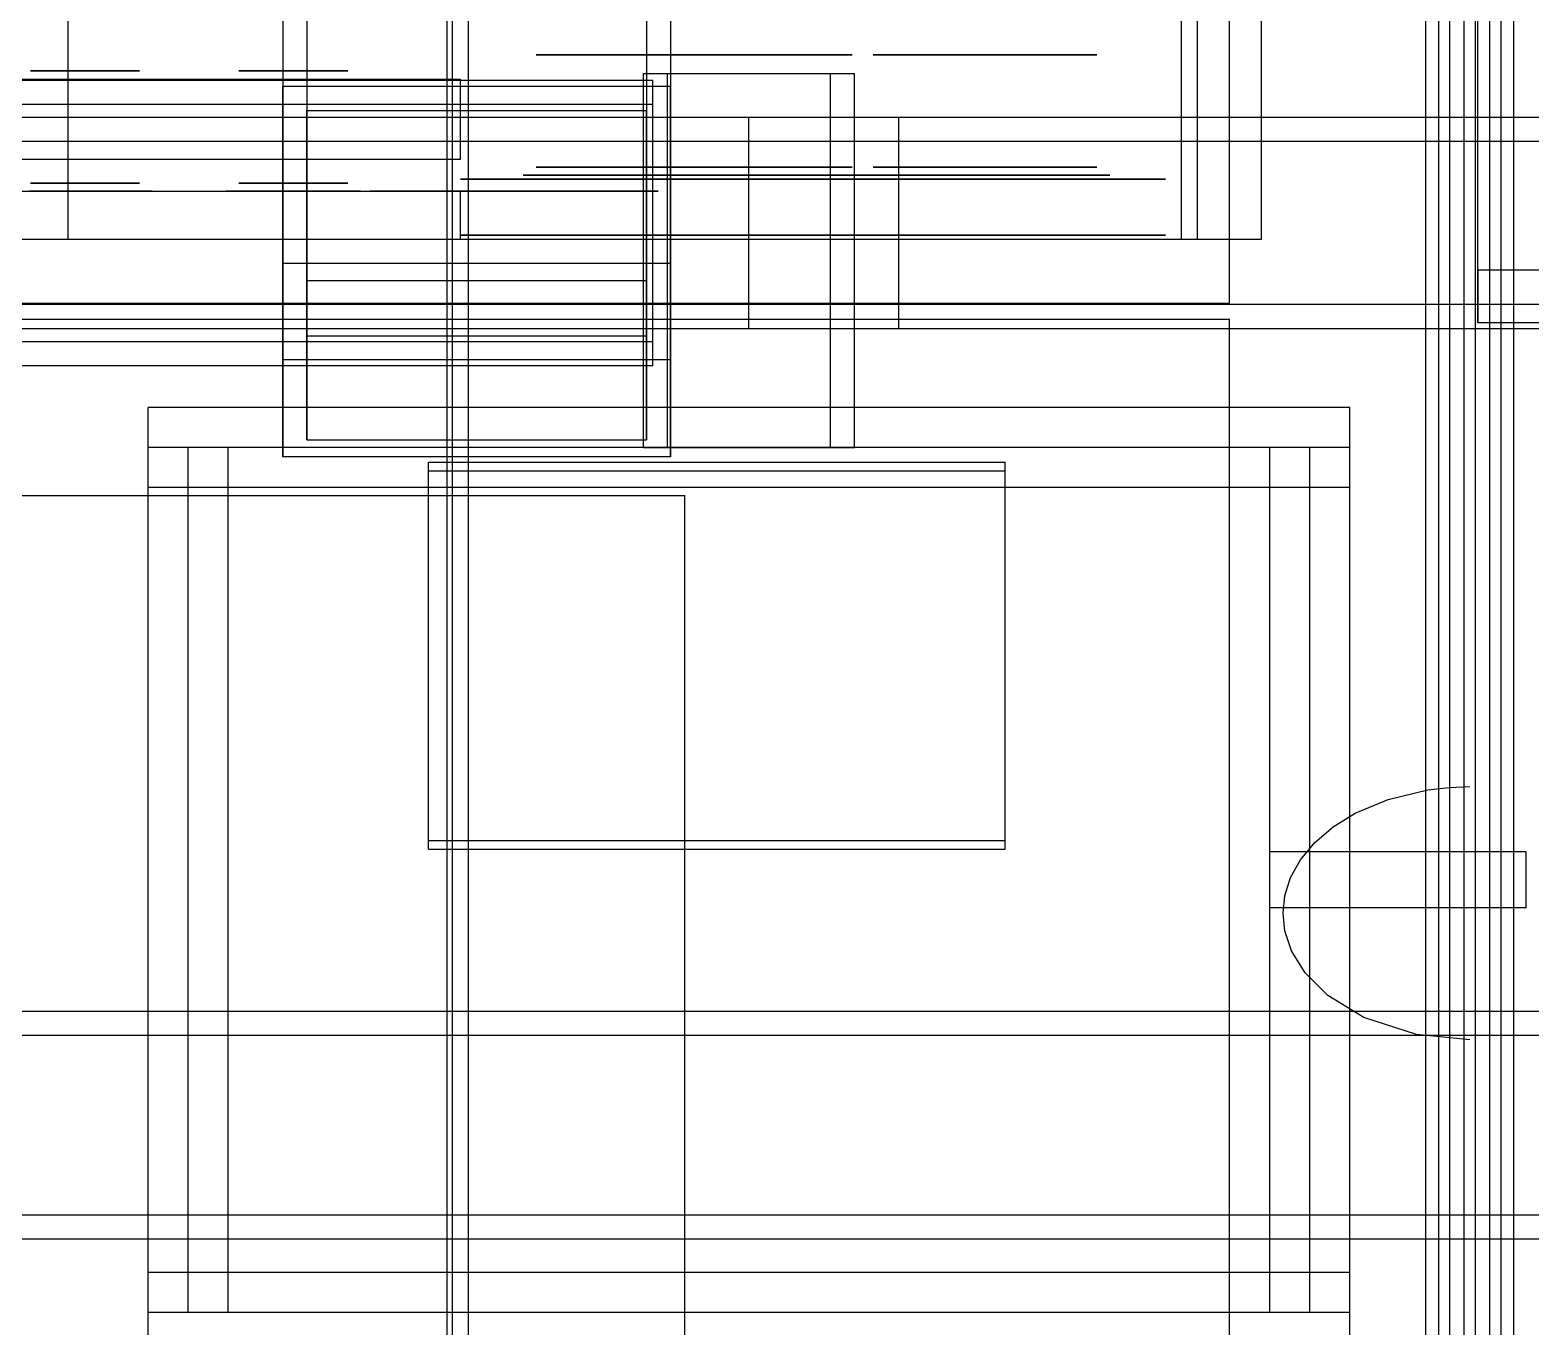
# Model space of a CAD drawing. Header units: millimetres. Extents: x -1355 to 669, y -1138 to 733.
# Drawn here: x -842.1 to -748.4, y 41.1 to 122.1 of the extents above; entities that cross this region are included whole.
import ezdxf

# ---------------------------------------------------------------- set-up
doc = ezdxf.new("R2010")
doc.units = ezdxf.units.MM
doc.layers.add('HIDDEN', color=8, linetype='Continuous')
doc.layers.add('VISIBLE', color=7, linetype='Continuous')

msp = doc.modelspace()

# ---------------------------------------------------------------- linework, layer by layer
at = {"layer": 'HIDDEN'}
for points in [[(-754.948, 7.57), (-754.948, 287.75)], [(-754.948, 7.57), (-754.948, 287.75)], [(-749.448, 7.57), (-749.448, 287.75)], [(-749.448, 7.57), (-749.448, 287.75)], [(-754.148, 8.07), (-754.148, 287.25)], [(-754.148, 8.07), (-754.148, 287.25)], [(-753.448, 8.07), (-753.448, 287.25)], [(-753.448, 8.07), (-753.448, 287.25)], [(-752.548, 8.07), (-752.548, 287.25)], [(-752.548, 8.07), (-752.548, 287.25)], [(-751.848, 8.07), (-751.848, 287.25)], [(-751.848, 8.07), (-751.848, 287.25)], [(-750.948, 8.07), (-750.948, 287.25)], [(-750.948, 8.07), (-750.948, 287.25)], [(-750.248, 8.07), (-750.248, 287.25)], [(-750.248, 8.07), (-750.248, 287.25)], [(-816.048, 3.89), (-816.048, 222.25)], [(-816.048, 3.89), (-816.048, 222.25)], [(-816.048, 3.89), (-816.048, 222.25)], [(-816.048, 3.89), (-816.048, 222.25)], [(-816.048, 3.89), (-816.048, 222.25)], [(-816.048, 3.89), (-816.048, 222.25)], [(-815.698, 3.39), (-815.698, 222.75)], [(-815.698, 3.39), (-815.698, 222.75)], [(-815.698, 3.89), (-815.698, 222.25)], [(-815.698, 3.89), (-815.698, 222.25)], [(-815.698, 3.89), (-815.698, 222.25)], [(-815.698, 3.89), (-815.698, 222.25)], [(-815.698, 3.89), (-815.698, 222.25)], [(-815.698, 3.89), (-815.698, 222.25)], [(-814.698, 3.39), (-814.698, 222.75)], [(-814.698, 3.39), (-814.698, 222.75)], [(-770.198, 109), (-770.198, 191)], [(-770.198, 109), (-770.198, 191)], [(-769.198, 109), (-769.198, 191)], [(-769.198, 109), (-769.198, 191)], [(-769.198, 109), (-769.198, 191)], [(-769.198, 109), (-769.198, 191)], [(-767.198, 109), (-767.198, 191)], [(-767.198, 109), (-767.198, 191)], [(-767.198, 109), (-767.198, 191)], [(-767.198, 109), (-767.198, 191)], [(-767.198, 109), (-767.198, 191)], [(-767.198, 109), (-767.198, 191)], [(-765.198, 109), (-765.198, 191)], [(-765.198, 109), (-765.198, 191)], [(-765.198, 109), (-765.198, 191)], [(-765.198, 109), (-765.198, 191)], [(-751.698, 107.065), (-751.698, 176.232)], [(-751.698, 103.768), (-751.698, 172.935)], [(-839.698, 109), (-839.698, 161)], [(-839.698, 109), (-839.698, 161)], [(-839.698, 109), (-839.698, 161)], [(-839.698, 109), (-839.698, 161)], [(-826.298, 150.584), (-826.298, 107.472)], [(-802.098, 150.584), (-802.098, 107.472)], [(-824.798, 149.523), (-824.798, 106.411)], [(-803.598, 149.523), (-803.598, 106.411)], [(-824.798, 139.589), (-824.798, 96.477)], [(-803.598, 139.589), (-803.598, 96.477)], [(-826.298, 138.528), (-826.298, 95.416)], [(-802.098, 138.528), (-802.098, 95.416)], [(-810.488, 120.5), (-810.416, 120.5)], [(-810.485, 120.5), (-810.488, 120.5)], [(-810.357, 120.5), (-810.485, 120.5)], [(-810.416, 120.5), (-810.154, 120.5)], [(-810.038, 120.5), (-810.357, 120.5)], [(-810.154, 120.5), (-809.713, 120.5)], [(-809.548, 120.5), (-810.038, 120.5)], [(-809.713, 120.5), (-809.12, 120.5)], [(-808.915, 120.5), (-809.548, 120.5)], [(-809.12, 120.5), (-808.409, 120.5)], [(-808.176, 120.5), (-808.915, 120.5)], [(-808.514, 120.5), (-808.443, 120.5)], [(-808.512, 120.5), (-808.514, 120.5)], [(-808.383, 120.5), (-808.512, 120.5)], [(-808.443, 120.5), (-808.18, 120.5)], [(-808.409, 120.5), (-807.621, 120.5)], [(-808.065, 120.5), (-808.383, 120.5)], [(-808.18, 120.5), (-807.74, 120.5)], [(-807.373, 120.5), (-808.176, 120.5)], [(-807.575, 120.5), (-808.065, 120.5)], [(-807.74, 120.5), (-807.147, 120.5)], [(-807.621, 120.5), (-806.802, 120.5)], [(-806.941, 120.5), (-807.575, 120.5)], [(-806.554, 120.5), (-807.373, 120.5)], [(-807.147, 120.5), (-806.435, 120.5)], [(-806.202, 120.5), (-806.941, 120.5)], [(-806.802, 120.5), (-805.999, 120.5)], [(-805.766, 120.5), (-806.554, 120.5)], [(-806.435, 120.5), (-805.647, 120.5)], [(-805.4, 120.5), (-806.202, 120.5)], [(-805.999, 120.5), (-805.26, 120.5)], [(-805.055, 120.5), (-805.766, 120.5)], [(-805.647, 120.5), (-804.828, 120.5)], [(-804.581, 120.5), (-805.4, 120.5)], [(-805.26, 120.5), (-804.627, 120.5)], [(-804.462, 120.5), (-805.055, 120.5)], [(-804.828, 120.5), (-804.026, 120.5)], [(-804.627, 120.5), (-804.137, 120.5)], [(-803.793, 120.5), (-804.581, 120.5)], [(-804.021, 120.5), (-804.462, 120.5)], [(-804.137, 120.5), (-803.818, 120.5)], [(-804.026, 120.5), (-803.286, 120.5)], [(-803.759, 120.5), (-804.021, 120.5)], [(-803.818, 120.5), (-803.69, 120.5)], [(-803.081, 120.5), (-803.793, 120.5)], [(-803.688, 120.5), (-803.759, 120.5)], [(-803.69, 120.5), (-803.688, 120.5)], [(-803.286, 120.5), (-802.653, 120.5)], [(-802.488, 120.5), (-803.081, 120.5)], [(-802.653, 120.5), (-802.163, 120.5)], [(-802.048, 120.5), (-802.488, 120.5)], [(-802.163, 120.5), (-801.845, 120.5)], [(-801.785, 120.5), (-802.048, 120.5)], [(-802.002, 120.5), (-801.931, 120.5)], [(-802, 120.5), (-802.002, 120.5)], [(-801.871, 120.5), (-802, 120.5)], [(-801.931, 120.5), (-801.669, 120.5)], [(-801.553, 120.5), (-801.871, 120.5)], [(-801.845, 120.5), (-801.716, 120.5)], [(-801.714, 120.5), (-801.785, 120.5)], [(-801.716, 120.5), (-801.714, 120.5)], [(-801.669, 120.5), (-801.228, 120.5)], [(-801.063, 120.5), (-801.553, 120.5)], [(-801.228, 120.5), (-800.635, 120.5)], [(-800.43, 120.5), (-801.063, 120.5)], [(-800.635, 120.5), (-799.924, 120.5)], [(-799.691, 120.5), (-800.43, 120.5)], [(-799.924, 120.5), (-799.136, 120.5)], [(-798.888, 120.5), (-799.691, 120.5)], [(-799.136, 120.5), (-798.317, 120.5)], [(-798.069, 120.5), (-798.888, 120.5)], [(-798.317, 120.5), (-797.514, 120.5)], [(-797.281, 120.5), (-798.069, 120.5)], [(-797.568, 120.5), (-797.497, 120.5)], [(-797.565, 120.5), (-797.568, 120.5)], [(-797.437, 120.5), (-797.565, 120.5)], [(-797.514, 120.5), (-796.775, 120.5)], [(-797.497, 120.5), (-797.234, 120.5)], [(-797.118, 120.5), (-797.437, 120.5)], [(-796.57, 120.5), (-797.281, 120.5)], [(-797.234, 120.5), (-796.794, 120.5)], [(-796.628, 120.5), (-797.118, 120.5)], [(-796.794, 120.5), (-796.2, 120.5)], [(-796.775, 120.5), (-796.142, 120.5)], [(-795.995, 120.5), (-796.628, 120.5)], [(-795.976, 120.5), (-796.57, 120.5)], [(-796.2, 120.5), (-795.489, 120.5)], [(-796.142, 120.5), (-795.652, 120.5)], [(-795.256, 120.5), (-795.995, 120.5)], [(-795.536, 120.5), (-795.976, 120.5)], [(-795.652, 120.5), (-795.333, 120.5)], [(-795.274, 120.5), (-795.536, 120.5)], [(-795.489, 120.5), (-794.701, 120.5)], [(-795.333, 120.5), (-795.205, 120.5)], [(-795.202, 120.5), (-795.274, 120.5)], [(-794.454, 120.5), (-795.256, 120.5)], [(-795.205, 120.5), (-795.202, 120.5)], [(-794.701, 120.5), (-793.882, 120.5)], [(-793.634, 120.5), (-794.454, 120.5)], [(-793.882, 120.5), (-793.079, 120.5)], [(-792.846, 120.5), (-793.634, 120.5)], [(-793.079, 120.5), (-792.34, 120.5)], [(-792.135, 120.5), (-792.846, 120.5)], [(-792.34, 120.5), (-791.707, 120.5)], [(-791.542, 120.5), (-792.135, 120.5)], [(-791.707, 120.5), (-791.217, 120.5)], [(-791.101, 120.5), (-791.542, 120.5)], [(-791.217, 120.5), (-790.899, 120.5)], [(-790.839, 120.5), (-791.101, 120.5)], [(-790.899, 120.5), (-790.77, 120.5)], [(-790.768, 120.5), (-790.839, 120.5)], [(-790.77, 120.5), (-790.768, 120.5)], [(-789.448, 120.5), (-789.377, 120.5)], [(-789.446, 120.5), (-789.448, 120.5)], [(-789.317, 120.5), (-789.446, 120.5)], [(-789.377, 120.5), (-789.114, 120.5)], [(-788.998, 120.5), (-789.317, 120.5)], [(-789.114, 120.5), (-788.674, 120.5)], [(-788.508, 120.5), (-788.998, 120.5)], [(-788.674, 120.5), (-788.081, 120.5)], [(-787.875, 120.5), (-788.508, 120.5)], [(-788.081, 120.5), (-787.369, 120.5)], [(-787.136, 120.5), (-787.875, 120.5)], [(-787.369, 120.5), (-786.581, 120.5)], [(-786.334, 120.5), (-787.136, 120.5)], [(-786.581, 120.5), (-785.762, 120.5)], [(-785.515, 120.5), (-786.334, 120.5)], [(-785.892, 120.5), (-785.82, 120.5)], [(-785.889, 120.5), (-785.892, 120.5)], [(-785.761, 120.5), (-785.889, 120.5)], [(-785.82, 120.5), (-785.558, 120.5)], [(-785.762, 120.5), (-784.96, 120.5)], [(-785.442, 120.5), (-785.761, 120.5)], [(-785.558, 120.5), (-785.117, 120.5)], [(-784.726, 120.5), (-785.515, 120.5)], [(-784.952, 120.5), (-785.442, 120.5)], [(-785.117, 120.5), (-784.524, 120.5)], [(-784.96, 120.5), (-784.22, 120.5)], [(-784.319, 120.5), (-784.952, 120.5)], [(-784.015, 120.5), (-784.726, 120.5)], [(-784.524, 120.5), (-783.813, 120.5)], [(-783.58, 120.5), (-784.319, 120.5)], [(-784.22, 120.5), (-783.587, 120.5)], [(-783.422, 120.5), (-784.015, 120.5)], [(-783.813, 120.5), (-783.025, 120.5)], [(-783.587, 120.5), (-783.097, 120.5)], [(-782.777, 120.5), (-783.58, 120.5)], [(-782.981, 120.5), (-783.422, 120.5)], [(-783.097, 120.5), (-782.779, 120.5)], [(-783.025, 120.5), (-782.206, 120.5)], [(-782.719, 120.5), (-782.981, 120.5)], [(-782.779, 120.5), (-782.65, 120.5)], [(-781.958, 120.5), (-782.777, 120.5)], [(-782.648, 120.5), (-782.719, 120.5)], [(-782.65, 120.5), (-782.648, 120.5)], [(-782.278, 120.5), (-782.207, 120.5)], [(-782.276, 120.5), (-782.278, 120.5)], [(-782.147, 120.5), (-782.276, 120.5)], [(-782.207, 120.5), (-781.944, 120.5)], [(-782.206, 120.5), (-781.403, 120.5)], [(-781.828, 120.5), (-782.147, 120.5)], [(-781.17, 120.5), (-781.958, 120.5)], [(-781.944, 120.5), (-781.504, 120.5)], [(-781.338, 120.5), (-781.828, 120.5)], [(-781.504, 120.5), (-780.911, 120.5)], [(-781.403, 120.5), (-780.664, 120.5)], [(-780.705, 120.5), (-781.338, 120.5)], [(-780.459, 120.5), (-781.17, 120.5)], [(-780.911, 120.5), (-780.199, 120.5)], [(-779.966, 120.5), (-780.705, 120.5)], [(-780.664, 120.5), (-780.031, 120.5)], [(-779.866, 120.5), (-780.459, 120.5)], [(-780.199, 120.5), (-779.411, 120.5)], [(-780.031, 120.5), (-779.541, 120.5)], [(-779.164, 120.5), (-779.966, 120.5)], [(-779.425, 120.5), (-779.866, 120.5)], [(-779.541, 120.5), (-779.222, 120.5)], [(-779.163, 120.5), (-779.425, 120.5)], [(-779.411, 120.5), (-778.592, 120.5)], [(-779.222, 120.5), (-779.094, 120.5)], [(-778.345, 120.5), (-779.164, 120.5)], [(-779.092, 120.5), (-779.163, 120.5)], [(-779.094, 120.5), (-779.092, 120.5)], [(-778.592, 120.5), (-777.79, 120.5)], [(-777.556, 120.5), (-778.345, 120.5)], [(-777.79, 120.5), (-777.05, 120.5)], [(-776.845, 120.5), (-777.556, 120.5)], [(-777.05, 120.5), (-776.417, 120.5)], [(-776.252, 120.5), (-776.845, 120.5)], [(-776.417, 120.5), (-775.927, 120.5)], [(-775.811, 120.5), (-776.252, 120.5)], [(-775.927, 120.5), (-775.609, 120.5)], [(-775.549, 120.5), (-775.811, 120.5)], [(-775.609, 120.5), (-775.48, 120.5)], [(-775.478, 120.5), (-775.549, 120.5)], [(-775.48, 120.5), (-775.478, 120.5)], [(-803.198, 118.912), (-961.198, 118.912)], [(-803.198, 118.912), (-961.198, 118.912)], [(-947.198, 119), (-815.198, 119)], [(-947.198, 119), (-815.198, 119)], [(-947.198, 119), (-815.198, 119)], [(-947.198, 119), (-815.198, 119)], [(-842.048, 119.5), (-842.024, 119.5)], [(-842.024, 119.5), (-842.048, 119.5)], [(-842.024, 119.5), (-841.827, 119.5)], [(-841.827, 119.5), (-842.024, 119.5)], [(-841.827, 119.5), (-841.447, 119.5)], [(-841.447, 119.5), (-841.827, 119.5)], [(-841.447, 119.5), (-840.903, 119.5)], [(-840.903, 119.5), (-841.447, 119.5)], [(-840.903, 119.5), (-840.228, 119.5)], [(-840.228, 119.5), (-840.903, 119.5)], [(-840.228, 119.5), (-839.462, 119.5)], [(-839.462, 119.5), (-840.228, 119.5)], [(-839.462, 119.5), (-838.648, 119.5)], [(-838.648, 119.5), (-839.462, 119.5)], [(-837.835, 119.5), (-838.648, 119.5)], [(-838.648, 119.5), (-837.835, 119.5)], [(-837.068, 119.5), (-837.835, 119.5)], [(-837.835, 119.5), (-837.068, 119.5)], [(-836.394, 119.5), (-837.068, 119.5)], [(-837.068, 119.5), (-836.394, 119.5)], [(-835.85, 119.5), (-836.394, 119.5)], [(-836.394, 119.5), (-835.85, 119.5)], [(-835.469, 119.5), (-835.85, 119.5)], [(-835.85, 119.5), (-835.469, 119.5)], [(-835.273, 119.5), (-835.469, 119.5)], [(-835.469, 119.5), (-835.273, 119.5)], [(-835.248, 119.5), (-835.273, 119.5)], [(-835.273, 119.5), (-835.248, 119.5)], [(-829.048, 119.5), (-829.024, 119.5)], [(-829.024, 119.5), (-829.048, 119.5)], [(-829.024, 119.5), (-828.827, 119.5)], [(-828.827, 119.5), (-829.024, 119.5)], [(-828.827, 119.5), (-828.447, 119.5)], [(-828.447, 119.5), (-828.827, 119.5)], [(-828.447, 119.5), (-827.903, 119.5)], [(-827.903, 119.5), (-828.447, 119.5)], [(-827.903, 119.5), (-827.228, 119.5)], [(-827.228, 119.5), (-827.903, 119.5)], [(-827.228, 119.5), (-826.462, 119.5)], [(-826.462, 119.5), (-827.228, 119.5)], [(-826.462, 119.5), (-825.648, 119.5)], [(-825.648, 119.5), (-826.462, 119.5)], [(-824.835, 119.5), (-825.648, 119.5)], [(-825.648, 119.5), (-824.835, 119.5)], [(-824.068, 119.5), (-824.835, 119.5)], [(-824.835, 119.5), (-824.068, 119.5)], [(-823.394, 119.5), (-824.068, 119.5)], [(-824.068, 119.5), (-823.394, 119.5)], [(-822.85, 119.5), (-823.394, 119.5)], [(-823.394, 119.5), (-822.85, 119.5)], [(-822.469, 119.5), (-822.85, 119.5)], [(-822.85, 119.5), (-822.469, 119.5)], [(-822.273, 119.5), (-822.469, 119.5)], [(-822.469, 119.5), (-822.273, 119.5)], [(-822.248, 119.5), (-822.273, 119.5)], [(-822.273, 119.5), (-822.248, 119.5)], [(-815.198, 114), (-815.198, 119)], [(-815.198, 114), (-815.198, 119)], [(-815.198, 114), (-815.198, 119)], [(-815.198, 114), (-815.198, 119)], [(-803.786, 119.35), (-790.611, 119.35)], [(-803.786, 96), (-803.786, 119.35)], [(-803.786, 119.35), (-790.611, 119.35)], [(-803.786, 96), (-803.786, 119.35)], [(-803.198, 101.088), (-803.198, 118.912)], [(-803.198, 101.088), (-803.198, 118.912)], [(-802.286, 96), (-802.286, 119.35)], [(-802.286, 96), (-802.286, 119.35)], [(-802.286, 119.35), (-792.111, 119.35)], [(-802.286, 119.35), (-792.111, 119.35)], [(-792.111, 96), (-792.111, 119.35)], [(-792.111, 96), (-792.111, 119.35)], [(-790.611, 96), (-790.611, 119.35)], [(-790.611, 96), (-790.611, 119.35)], [(-826.298, 101.475), (-826.298, 118.525)], [(-802.098, 118.525), (-826.298, 118.525)], [(-826.298, 101.475), (-826.298, 118.525)], [(-802.098, 118.525), (-826.298, 118.525)], [(-802.098, 101.475), (-802.098, 118.525)], [(-802.098, 101.475), (-802.098, 118.525)], [(-803.198, 117.412), (-961.198, 117.412)], [(-803.198, 117.412), (-961.198, 117.412)], [(-803.198, 102.588), (-803.198, 117.412)], [(-803.198, 102.588), (-803.198, 117.412)], [(-787.848, 116.588), (-882.048, 116.588)], [(-787.848, 116.588), (-882.048, 116.588)], [(-824.798, 117.025), (-803.598, 117.025)], [(-824.798, 102.975), (-824.798, 117.025)], [(-824.798, 117.025), (-803.598, 117.025)], [(-824.798, 102.975), (-824.798, 117.025)], [(-803.598, 102.975), (-803.598, 117.025)], [(-803.598, 102.975), (-803.598, 117.025)], [(-677.198, 116.588), (-797.198, 116.588)], [(-797.198, 103.412), (-797.198, 116.588)], [(-654.848, 116.588), (-797.198, 116.588)], [(-797.198, 103.412), (-797.198, 116.588)], [(-787.848, 103.412), (-787.848, 116.588)], [(-787.848, 103.412), (-787.848, 116.588)], [(-787.848, 115.088), (-882.048, 115.088)], [(-787.848, 115.088), (-882.048, 115.088)], [(-654.848, 115.088), (-797.198, 115.088)], [(-654.848, 115.088), (-797.198, 115.088)], [(-797.198, 104.912), (-797.198, 115.088)], [(-797.198, 104.912), (-797.198, 115.088)], [(-787.848, 104.912), (-787.848, 115.088)], [(-787.848, 104.912), (-787.848, 115.088)], [(-947.198, 114), (-815.198, 114)], [(-947.198, 114), (-815.198, 114)], [(-947.198, 114), (-815.198, 114)], [(-947.198, 114), (-815.198, 114)], [(-810.488, 113.5), (-810.416, 113.5)], [(-810.485, 113.5), (-810.488, 113.5)], [(-810.357, 113.5), (-810.485, 113.5)], [(-810.416, 113.5), (-810.154, 113.5)], [(-810.038, 113.5), (-810.357, 113.5)], [(-810.154, 113.5), (-809.713, 113.5)], [(-809.548, 113.5), (-810.038, 113.5)], [(-809.713, 113.5), (-809.12, 113.5)], [(-808.915, 113.5), (-809.548, 113.5)], [(-809.12, 113.5), (-808.409, 113.5)], [(-808.176, 113.5), (-808.915, 113.5)], [(-808.514, 113.5), (-808.443, 113.5)], [(-808.512, 113.5), (-808.514, 113.5)], [(-808.383, 113.5), (-808.512, 113.5)], [(-808.443, 113.5), (-808.18, 113.5)], [(-808.409, 113.5), (-807.621, 113.5)], [(-808.065, 113.5), (-808.383, 113.5)], [(-808.18, 113.5), (-807.74, 113.5)], [(-807.373, 113.5), (-808.176, 113.5)], [(-807.575, 113.5), (-808.065, 113.5)], [(-807.74, 113.5), (-807.147, 113.5)], [(-807.621, 113.5), (-806.802, 113.5)], [(-806.941, 113.5), (-807.575, 113.5)], [(-806.554, 113.5), (-807.373, 113.5)], [(-807.147, 113.5), (-806.435, 113.5)], [(-806.202, 113.5), (-806.941, 113.5)], [(-806.802, 113.5), (-805.999, 113.5)], [(-805.766, 113.5), (-806.554, 113.5)], [(-806.435, 113.5), (-805.647, 113.5)], [(-805.4, 113.5), (-806.202, 113.5)], [(-805.999, 113.5), (-805.26, 113.5)], [(-805.055, 113.5), (-805.766, 113.5)], [(-805.647, 113.5), (-804.828, 113.5)], [(-804.581, 113.5), (-805.4, 113.5)], [(-805.26, 113.5), (-804.627, 113.5)], [(-804.462, 113.5), (-805.055, 113.5)], [(-804.828, 113.5), (-804.026, 113.5)], [(-804.627, 113.5), (-804.137, 113.5)], [(-803.793, 113.5), (-804.581, 113.5)], [(-804.021, 113.5), (-804.462, 113.5)], [(-804.137, 113.5), (-803.818, 113.5)], [(-804.026, 113.5), (-803.286, 113.5)], [(-803.759, 113.5), (-804.021, 113.5)], [(-803.818, 113.5), (-803.69, 113.5)], [(-803.081, 113.5), (-803.793, 113.5)], [(-803.688, 113.5), (-803.759, 113.5)], [(-803.69, 113.5), (-803.688, 113.5)], [(-803.286, 113.5), (-802.653, 113.5)], [(-802.488, 113.5), (-803.081, 113.5)], [(-802.653, 113.5), (-802.163, 113.5)], [(-802.048, 113.5), (-802.488, 113.5)], [(-802.163, 113.5), (-801.845, 113.5)], [(-801.785, 113.5), (-802.048, 113.5)], [(-802.002, 113.5), (-801.931, 113.5)], [(-802, 113.5), (-802.002, 113.5)], [(-801.871, 113.5), (-802, 113.5)], [(-801.931, 113.5), (-801.669, 113.5)], [(-801.553, 113.5), (-801.871, 113.5)], [(-801.845, 113.5), (-801.716, 113.5)], [(-801.714, 113.5), (-801.785, 113.5)], [(-801.716, 113.5), (-801.714, 113.5)], [(-801.669, 113.5), (-801.228, 113.5)], [(-801.063, 113.5), (-801.553, 113.5)], [(-801.228, 113.5), (-800.635, 113.5)], [(-800.43, 113.5), (-801.063, 113.5)], [(-800.635, 113.5), (-799.924, 113.5)], [(-799.691, 113.5), (-800.43, 113.5)], [(-799.924, 113.5), (-799.136, 113.5)], [(-798.888, 113.5), (-799.691, 113.5)], [(-799.136, 113.5), (-798.317, 113.5)], [(-798.069, 113.5), (-798.888, 113.5)], [(-798.317, 113.5), (-797.514, 113.5)], [(-797.281, 113.5), (-798.069, 113.5)], [(-797.568, 113.5), (-797.497, 113.5)], [(-797.565, 113.5), (-797.568, 113.5)], [(-797.437, 113.5), (-797.565, 113.5)], [(-797.514, 113.5), (-796.775, 113.5)], [(-797.497, 113.5), (-797.234, 113.5)], [(-797.118, 113.5), (-797.437, 113.5)], [(-796.57, 113.5), (-797.281, 113.5)], [(-797.234, 113.5), (-796.794, 113.5)], [(-796.628, 113.5), (-797.118, 113.5)], [(-796.794, 113.5), (-796.2, 113.5)], [(-796.775, 113.5), (-796.142, 113.5)], [(-795.995, 113.5), (-796.628, 113.5)], [(-795.976, 113.5), (-796.57, 113.5)], [(-796.2, 113.5), (-795.489, 113.5)], [(-796.142, 113.5), (-795.652, 113.5)], [(-795.256, 113.5), (-795.995, 113.5)], [(-795.536, 113.5), (-795.976, 113.5)], [(-795.652, 113.5), (-795.333, 113.5)], [(-795.274, 113.5), (-795.536, 113.5)], [(-795.489, 113.5), (-794.701, 113.5)], [(-795.333, 113.5), (-795.205, 113.5)], [(-795.202, 113.5), (-795.274, 113.5)], [(-794.454, 113.5), (-795.256, 113.5)], [(-795.205, 113.5), (-795.202, 113.5)], [(-794.701, 113.5), (-793.882, 113.5)], [(-793.634, 113.5), (-794.454, 113.5)], [(-793.882, 113.5), (-793.079, 113.5)], [(-792.846, 113.5), (-793.634, 113.5)], [(-793.079, 113.5), (-792.34, 113.5)], [(-792.135, 113.5), (-792.846, 113.5)], [(-792.34, 113.5), (-791.707, 113.5)], [(-791.542, 113.5), (-792.135, 113.5)], [(-791.707, 113.5), (-791.217, 113.5)], [(-791.101, 113.5), (-791.542, 113.5)], [(-791.217, 113.5), (-790.899, 113.5)], [(-790.839, 113.5), (-791.101, 113.5)], [(-790.899, 113.5), (-790.77, 113.5)], [(-790.768, 113.5), (-790.839, 113.5)], [(-790.77, 113.5), (-790.768, 113.5)], [(-789.448, 113.5), (-789.377, 113.5)], [(-789.446, 113.5), (-789.448, 113.5)], [(-789.317, 113.5), (-789.446, 113.5)], [(-789.377, 113.5), (-789.114, 113.5)], [(-788.998, 113.5), (-789.317, 113.5)], [(-789.114, 113.5), (-788.674, 113.5)], [(-788.508, 113.5), (-788.998, 113.5)], [(-788.674, 113.5), (-788.081, 113.5)], [(-787.875, 113.5), (-788.508, 113.5)], [(-788.081, 113.5), (-787.369, 113.5)], [(-787.136, 113.5), (-787.875, 113.5)], [(-787.369, 113.5), (-786.581, 113.5)], [(-786.334, 113.5), (-787.136, 113.5)], [(-786.581, 113.5), (-785.762, 113.5)], [(-785.515, 113.5), (-786.334, 113.5)], [(-785.892, 113.5), (-785.82, 113.5)], [(-785.889, 113.5), (-785.892, 113.5)], [(-785.761, 113.5), (-785.889, 113.5)], [(-785.82, 113.5), (-785.558, 113.5)], [(-785.762, 113.5), (-784.96, 113.5)], [(-785.442, 113.5), (-785.761, 113.5)], [(-785.558, 113.5), (-785.117, 113.5)], [(-784.726, 113.5), (-785.515, 113.5)], [(-784.952, 113.5), (-785.442, 113.5)], [(-785.117, 113.5), (-784.524, 113.5)], [(-784.96, 113.5), (-784.22, 113.5)], [(-784.319, 113.5), (-784.952, 113.5)], [(-784.015, 113.5), (-784.726, 113.5)], [(-784.524, 113.5), (-783.813, 113.5)], [(-783.58, 113.5), (-784.319, 113.5)], [(-784.22, 113.5), (-783.587, 113.5)], [(-783.422, 113.5), (-784.015, 113.5)], [(-783.813, 113.5), (-783.025, 113.5)], [(-783.587, 113.5), (-783.097, 113.5)], [(-782.777, 113.5), (-783.58, 113.5)], [(-782.981, 113.5), (-783.422, 113.5)], [(-783.097, 113.5), (-782.779, 113.5)], [(-783.025, 113.5), (-782.206, 113.5)], [(-782.719, 113.5), (-782.981, 113.5)], [(-782.779, 113.5), (-782.65, 113.5)], [(-781.958, 113.5), (-782.777, 113.5)], [(-782.648, 113.5), (-782.719, 113.5)], [(-782.65, 113.5), (-782.648, 113.5)], [(-782.278, 113.5), (-782.207, 113.5)], [(-782.276, 113.5), (-782.278, 113.5)], [(-782.147, 113.5), (-782.276, 113.5)], [(-782.207, 113.5), (-781.944, 113.5)], [(-782.206, 113.5), (-781.403, 113.5)], [(-781.828, 113.5), (-782.147, 113.5)], [(-781.17, 113.5), (-781.958, 113.5)], [(-781.944, 113.5), (-781.504, 113.5)], [(-781.338, 113.5), (-781.828, 113.5)], [(-781.504, 113.5), (-780.911, 113.5)], [(-781.403, 113.5), (-780.664, 113.5)], [(-780.705, 113.5), (-781.338, 113.5)], [(-780.459, 113.5), (-781.17, 113.5)], [(-780.911, 113.5), (-780.199, 113.5)], [(-779.966, 113.5), (-780.705, 113.5)], [(-780.664, 113.5), (-780.031, 113.5)], [(-779.866, 113.5), (-780.459, 113.5)], [(-780.199, 113.5), (-779.411, 113.5)], [(-780.031, 113.5), (-779.541, 113.5)], [(-779.164, 113.5), (-779.966, 113.5)], [(-779.425, 113.5), (-779.866, 113.5)], [(-779.541, 113.5), (-779.222, 113.5)], [(-779.163, 113.5), (-779.425, 113.5)], [(-779.411, 113.5), (-778.592, 113.5)], [(-779.222, 113.5), (-779.094, 113.5)], [(-778.345, 113.5), (-779.164, 113.5)], [(-779.092, 113.5), (-779.163, 113.5)], [(-779.094, 113.5), (-779.092, 113.5)], [(-778.592, 113.5), (-777.79, 113.5)], [(-777.556, 113.5), (-778.345, 113.5)], [(-777.79, 113.5), (-777.05, 113.5)], [(-776.845, 113.5), (-777.556, 113.5)], [(-777.05, 113.5), (-776.417, 113.5)], [(-776.252, 113.5), (-776.845, 113.5)], [(-776.417, 113.5), (-775.927, 113.5)], [(-775.811, 113.5), (-776.252, 113.5)], [(-775.927, 113.5), (-775.609, 113.5)], [(-775.549, 113.5), (-775.811, 113.5)], [(-775.609, 113.5), (-775.48, 113.5)], [(-775.478, 113.5), (-775.549, 113.5)], [(-775.48, 113.5), (-775.478, 113.5)], [(-842.048, 112.5), (-842.024, 112.5)], [(-842.024, 112.5), (-842.048, 112.5)], [(-842.024, 112.5), (-841.827, 112.5)], [(-841.827, 112.5), (-842.024, 112.5)], [(-841.827, 112.5), (-841.447, 112.5)], [(-841.447, 112.5), (-841.827, 112.5)], [(-841.447, 112.5), (-840.903, 112.5)], [(-840.903, 112.5), (-841.447, 112.5)], [(-840.903, 112.5), (-840.228, 112.5)], [(-840.228, 112.5), (-840.903, 112.5)], [(-840.228, 112.5), (-839.462, 112.5)], [(-839.462, 112.5), (-840.228, 112.5)], [(-839.462, 112.5), (-838.648, 112.5)], [(-838.648, 112.5), (-839.462, 112.5)], [(-837.835, 112.5), (-838.648, 112.5)], [(-838.648, 112.5), (-837.835, 112.5)], [(-837.068, 112.5), (-837.835, 112.5)], [(-837.835, 112.5), (-837.068, 112.5)], [(-836.394, 112.5), (-837.068, 112.5)], [(-837.068, 112.5), (-836.394, 112.5)], [(-835.85, 112.5), (-836.394, 112.5)], [(-836.394, 112.5), (-835.85, 112.5)], [(-835.469, 112.5), (-835.85, 112.5)], [(-835.85, 112.5), (-835.469, 112.5)], [(-835.273, 112.5), (-835.469, 112.5)], [(-835.469, 112.5), (-835.273, 112.5)], [(-835.248, 112.5), (-835.273, 112.5)], [(-835.273, 112.5), (-835.248, 112.5)], [(-829.048, 112.5), (-829.024, 112.5)], [(-829.024, 112.5), (-829.048, 112.5)], [(-829.024, 112.5), (-828.827, 112.5)], [(-828.827, 112.5), (-829.024, 112.5)], [(-828.827, 112.5), (-828.447, 112.5)], [(-828.447, 112.5), (-828.827, 112.5)], [(-828.447, 112.5), (-827.903, 112.5)], [(-827.903, 112.5), (-828.447, 112.5)], [(-827.903, 112.5), (-827.228, 112.5)], [(-827.228, 112.5), (-827.903, 112.5)], [(-827.228, 112.5), (-826.462, 112.5)], [(-826.462, 112.5), (-827.228, 112.5)], [(-826.462, 112.5), (-825.648, 112.5)], [(-825.648, 112.5), (-826.462, 112.5)], [(-824.835, 112.5), (-825.648, 112.5)], [(-825.648, 112.5), (-824.835, 112.5)], [(-824.068, 112.5), (-824.835, 112.5)], [(-824.835, 112.5), (-824.068, 112.5)], [(-823.394, 112.5), (-824.068, 112.5)], [(-824.068, 112.5), (-823.394, 112.5)], [(-822.85, 112.5), (-823.394, 112.5)], [(-823.394, 112.5), (-822.85, 112.5)], [(-822.469, 112.5), (-822.85, 112.5)], [(-822.85, 112.5), (-822.469, 112.5)], [(-822.273, 112.5), (-822.469, 112.5)], [(-822.469, 112.5), (-822.273, 112.5)], [(-822.248, 112.5), (-822.273, 112.5)], [(-822.273, 112.5), (-822.248, 112.5)], [(-815.198, 112.75), (-814.738, 112.75)], [(-815.184, 112.75), (-815.198, 112.75)], [(-814.352, 112.75), (-815.184, 112.75)], [(-814.738, 112.75), (-813.04, 112.75)], [(-812.291, 112.75), (-814.352, 112.75)], [(-813.04, 112.75), (-810.189, 112.75)], [(-809.12, 112.75), (-812.291, 112.75)], [(-811.288, 113), (-811.2, 113)], [(-811.285, 113), (-811.288, 113)], [(-811.126, 113), (-811.285, 113)], [(-811.2, 113), (-810.876, 113)], [(-810.732, 113), (-811.126, 113)], [(-810.876, 113), (-810.331, 113)], [(-810.127, 113), (-810.732, 113)], [(-810.331, 113), (-809.599, 113)], [(-810.189, 112.75), (-806.351, 112.75)], [(-809.345, 113), (-810.127, 113)], [(-809.599, 113), (-808.72, 113)], [(-808.432, 113), (-809.345, 113)], [(-809.314, 113), (-809.226, 113)], [(-809.311, 113), (-809.314, 113)], [(-809.152, 113), (-809.311, 113)], [(-809.226, 113), (-808.902, 113)], [(-808.759, 113), (-809.152, 113)], [(-805.024, 112.75), (-809.12, 112.75)], [(-808.902, 113), (-808.358, 113)], [(-808.153, 113), (-808.759, 113)], [(-808.72, 113), (-807.746, 113)], [(-807.441, 113), (-808.432, 113)], [(-808.358, 113), (-807.625, 113)], [(-807.372, 113), (-808.153, 113)], [(-807.746, 113), (-806.734, 113)], [(-807.625, 113), (-806.746, 113)], [(-806.429, 113), (-807.441, 113)], [(-806.458, 113), (-807.372, 113)], [(-806.746, 113), (-805.773, 113)], [(-806.734, 113), (-805.743, 113)], [(-805.467, 113), (-806.458, 113)], [(-805.455, 113), (-806.429, 113)], [(-806.351, 112.75), (-801.749, 112.75)], [(-805.773, 113), (-804.761, 113)], [(-805.743, 113), (-804.83, 113)], [(-804.455, 113), (-805.467, 113)], [(-804.577, 113), (-805.455, 113)], [(-800.24, 112.75), (-805.024, 112.75)], [(-804.83, 113), (-804.048, 113)], [(-804.761, 113), (-803.77, 113)], [(-803.844, 113), (-804.577, 113)], [(-803.482, 113), (-804.455, 113)], [(-804.048, 113), (-803.443, 113)], [(-803.3, 113), (-803.844, 113)], [(-803.77, 113), (-802.856, 113)], [(-802.603, 113), (-803.482, 113)], [(-803.443, 113), (-803.049, 113)], [(-802.975, 113), (-803.3, 113)], [(-803.049, 113), (-802.89, 113)], [(-802.888, 113), (-802.975, 113)], [(-802.89, 113), (-802.888, 113)], [(-802.856, 113), (-802.074, 113)], [(-802.802, 113), (-802.714, 113)], [(-802.799, 113), (-802.802, 113)], [(-802.641, 113), (-802.799, 113)], [(-802.714, 113), (-802.39, 113)], [(-802.247, 113), (-802.641, 113)], [(-801.87, 113), (-802.603, 113)], [(-802.39, 113), (-801.846, 113)], [(-801.642, 113), (-802.247, 113)], [(-802.074, 113), (-801.469, 113)], [(-801.326, 113), (-801.87, 113)], [(-801.846, 113), (-801.113, 113)], [(-801.749, 112.75), (-796.649, 112.75)], [(-800.86, 113), (-801.642, 113)], [(-801.469, 113), (-801.076, 113)], [(-801.002, 113), (-801.326, 113)], [(-801.113, 113), (-800.235, 113)], [(-801.076, 113), (-800.917, 113)], [(-800.914, 113), (-801.002, 113)], [(-800.917, 113), (-800.914, 113)], [(-799.947, 113), (-800.86, 113)], [(-795.048, 112.75), (-800.24, 112.75)], [(-800.235, 113), (-799.261, 113)], [(-798.955, 113), (-799.947, 113)], [(-799.261, 113), (-798.249, 113)], [(-797.944, 113), (-798.955, 113)], [(-798.368, 113), (-798.28, 113)], [(-798.365, 113), (-798.368, 113)], [(-798.206, 113), (-798.365, 113)], [(-798.28, 113), (-797.956, 113)], [(-798.249, 113), (-797.258, 113)], [(-797.813, 113), (-798.206, 113)], [(-797.956, 113), (-797.411, 113)], [(-796.97, 113), (-797.944, 113)], [(-797.207, 113), (-797.813, 113)], [(-797.411, 113), (-796.679, 113)], [(-797.258, 113), (-796.345, 113)], [(-796.425, 113), (-797.207, 113)], [(-796.091, 113), (-796.97, 113)], [(-796.679, 113), (-795.8, 113)], [(-796.649, 112.75), (-791.349, 112.75)], [(-795.512, 113), (-796.425, 113)], [(-796.345, 113), (-795.563, 113)], [(-795.359, 113), (-796.091, 113)], [(-795.8, 113), (-794.826, 113)], [(-795.563, 113), (-794.957, 113)], [(-794.521, 113), (-795.512, 113)], [(-794.814, 113), (-795.359, 113)], [(-789.748, 112.75), (-795.048, 112.75)], [(-794.957, 113), (-794.564, 113)], [(-794.826, 113), (-793.815, 113)], [(-794.49, 113), (-794.814, 113)], [(-794.564, 113), (-794.405, 113)], [(-793.509, 113), (-794.521, 113)], [(-794.402, 113), (-794.49, 113)], [(-794.405, 113), (-794.402, 113)], [(-793.815, 113), (-792.823, 113)], [(-792.535, 113), (-793.509, 113)], [(-792.823, 113), (-791.91, 113)], [(-791.657, 113), (-792.535, 113)], [(-791.91, 113), (-791.128, 113)], [(-790.924, 113), (-791.657, 113)], [(-791.349, 112.75), (-786.156, 112.75)], [(-791.128, 113), (-790.523, 113)], [(-790.38, 113), (-790.924, 113)], [(-790.523, 113), (-790.129, 113)], [(-790.056, 113), (-790.38, 113)], [(-790.248, 113), (-790.16, 113)], [(-790.245, 113), (-790.248, 113)], [(-790.086, 113), (-790.245, 113)], [(-790.16, 113), (-789.836, 113)], [(-790.129, 113), (-789.971, 113)], [(-789.693, 113), (-790.086, 113)], [(-789.968, 113), (-790.056, 113)], [(-789.971, 113), (-789.968, 113)], [(-789.836, 113), (-789.292, 113)], [(-784.648, 112.75), (-789.748, 112.75)], [(-789.087, 113), (-789.693, 113)], [(-789.292, 113), (-788.559, 113)], [(-788.305, 113), (-789.087, 113)], [(-788.559, 113), (-787.68, 113)], [(-787.392, 113), (-788.305, 113)], [(-787.68, 113), (-786.707, 113)], [(-786.401, 113), (-787.392, 113)], [(-786.707, 113), (-785.695, 113)], [(-786.692, 113), (-786.604, 113)], [(-786.689, 113), (-786.692, 113)], [(-786.53, 113), (-786.689, 113)], [(-786.604, 113), (-786.28, 113)], [(-786.136, 113), (-786.53, 113)], [(-785.389, 113), (-786.401, 113)], [(-786.28, 113), (-785.735, 113)], [(-786.156, 112.75), (-781.373, 112.75)], [(-785.531, 113), (-786.136, 113)], [(-785.735, 113), (-785.003, 113)], [(-785.695, 113), (-784.703, 113)], [(-784.749, 113), (-785.531, 113)], [(-784.416, 113), (-785.389, 113)], [(-785.003, 113), (-784.124, 113)], [(-783.836, 113), (-784.749, 113)], [(-784.703, 113), (-783.79, 113)], [(-780.046, 112.75), (-784.648, 112.75)], [(-783.537, 113), (-784.416, 113)], [(-784.124, 113), (-783.15, 113)], [(-782.845, 113), (-783.836, 113)], [(-783.79, 113), (-783.008, 113)], [(-782.804, 113), (-783.537, 113)], [(-783.15, 113), (-782.139, 113)], [(-783.078, 113), (-782.99, 113)], [(-783.075, 113), (-783.078, 113)], [(-782.916, 113), (-783.075, 113)], [(-783.008, 113), (-782.403, 113)], [(-782.99, 113), (-782.666, 113)], [(-782.523, 113), (-782.916, 113)], [(-781.833, 113), (-782.845, 113)], [(-782.26, 113), (-782.804, 113)], [(-782.666, 113), (-782.122, 113)], [(-781.917, 113), (-782.523, 113)], [(-782.403, 113), (-782.009, 113)], [(-781.936, 113), (-782.26, 113)], [(-782.139, 113), (-781.147, 113)], [(-782.122, 113), (-781.389, 113)], [(-782.009, 113), (-781.851, 113)], [(-781.848, 113), (-781.936, 113)], [(-781.135, 113), (-781.917, 113)], [(-781.851, 113), (-781.848, 113)], [(-780.859, 113), (-781.833, 113)], [(-781.389, 113), (-780.51, 113)], [(-781.373, 112.75), (-777.277, 112.75)], [(-781.147, 113), (-780.234, 113)], [(-780.222, 113), (-781.135, 113)], [(-779.981, 113), (-780.859, 113)], [(-780.51, 113), (-779.537, 113)], [(-780.234, 113), (-779.452, 113)], [(-779.231, 113), (-780.222, 113)], [(-776.207, 112.75), (-780.046, 112.75)], [(-779.248, 113), (-779.981, 113)], [(-779.537, 113), (-778.525, 113)], [(-779.452, 113), (-778.847, 113)], [(-778.704, 113), (-779.248, 113)], [(-778.219, 113), (-779.231, 113)], [(-778.847, 113), (-778.453, 113)], [(-778.379, 113), (-778.704, 113)], [(-778.525, 113), (-777.534, 113)], [(-778.453, 113), (-778.294, 113)], [(-778.292, 113), (-778.379, 113)], [(-778.294, 113), (-778.292, 113)], [(-777.246, 113), (-778.219, 113)], [(-777.534, 113), (-776.62, 113)], [(-777.277, 112.75), (-774.106, 112.75)], [(-776.367, 113), (-777.246, 113)], [(-776.62, 113), (-775.838, 113)], [(-775.634, 113), (-776.367, 113)], [(-773.357, 112.75), (-776.207, 112.75)], [(-775.838, 113), (-775.233, 113)], [(-775.09, 113), (-775.634, 113)], [(-775.233, 113), (-774.84, 113)], [(-774.766, 113), (-775.09, 113)], [(-774.84, 113), (-774.681, 113)], [(-774.678, 113), (-774.766, 113)], [(-774.681, 113), (-774.678, 113)], [(-774.106, 112.75), (-772.045, 112.75)], [(-771.659, 112.75), (-773.357, 112.75)], [(-772.045, 112.75), (-771.213, 112.75)], [(-771.198, 112.75), (-771.659, 112.75)], [(-771.213, 112.75), (-771.198, 112.75)], [(-947.198, 112), (-815.198, 112)], [(-947.198, 112), (-815.198, 112)], [(-842.105, 112), (-841.434, 112)], [(-841.434, 112), (-842.105, 112)], [(-841.434, 112), (-840.6, 112)], [(-840.6, 112), (-841.434, 112)], [(-840.6, 112), (-839.654, 112)], [(-839.654, 112), (-840.6, 112)], [(-839.654, 112), (-838.648, 112)], [(-838.648, 112), (-839.654, 112)], [(-837.643, 112), (-838.648, 112)], [(-838.648, 112), (-837.643, 112)], [(-836.697, 112), (-837.643, 112)], [(-837.643, 112), (-836.697, 112)], [(-835.863, 112), (-836.697, 112)], [(-836.697, 112), (-835.863, 112)], [(-835.192, 112), (-835.863, 112)], [(-835.863, 112), (-835.192, 112)], [(-834.721, 112), (-835.192, 112)], [(-835.192, 112), (-834.721, 112)], [(-834.479, 112), (-834.721, 112)], [(-834.721, 112), (-834.479, 112)], [(-834.448, 112), (-834.479, 112)], [(-834.479, 112), (-834.448, 112)], [(-829.848, 112), (-829.818, 112)], [(-829.818, 112), (-829.848, 112)], [(-829.818, 112), (-829.575, 112)], [(-829.575, 112), (-829.818, 112)], [(-829.575, 112), (-829.105, 112)], [(-829.105, 112), (-829.575, 112)], [(-829.105, 112), (-828.434, 112)], [(-828.434, 112), (-829.105, 112)], [(-828.434, 112), (-827.6, 112)], [(-827.6, 112), (-828.434, 112)], [(-827.6, 112), (-826.654, 112)], [(-826.654, 112), (-827.6, 112)], [(-826.654, 112), (-825.648, 112)], [(-825.648, 112), (-826.654, 112)], [(-824.643, 112), (-825.648, 112)], [(-825.648, 112), (-824.643, 112)], [(-823.697, 112), (-824.643, 112)], [(-824.643, 112), (-823.697, 112)], [(-822.863, 112), (-823.697, 112)], [(-823.697, 112), (-822.863, 112)], [(-822.192, 112), (-822.863, 112)], [(-822.863, 112), (-822.192, 112)], [(-821.721, 112), (-822.192, 112)], [(-822.192, 112), (-821.721, 112)], [(-821.479, 112), (-821.721, 112)], [(-821.721, 112), (-821.479, 112)], [(-821.448, 112), (-821.479, 112)], [(-821.479, 112), (-821.448, 112)], [(-820.864, 112), (-820.798, 112)], [(-820.798, 112), (-820.864, 112)], [(-820.798, 112), (-820.279, 112)], [(-820.279, 112), (-820.798, 112)], [(-820.279, 112), (-819.271, 112)], [(-819.271, 112), (-820.279, 112)], [(-819.271, 112), (-817.832, 112)], [(-817.832, 112), (-819.271, 112)], [(-817.832, 112), (-816.046, 112)], [(-816.046, 112), (-817.832, 112)], [(-816.046, 112), (-814.018, 112)], [(-814.018, 112), (-816.046, 112)], [(-815.198, 109), (-815.198, 112)], [(-815.198, 109), (-815.198, 112)], [(-814.018, 112), (-811.864, 112)], [(-811.864, 112), (-814.018, 112)], [(-809.71, 112), (-811.864, 112)], [(-811.864, 112), (-809.71, 112)], [(-807.681, 112), (-809.71, 112)], [(-809.71, 112), (-807.681, 112)], [(-805.896, 112), (-807.681, 112)], [(-807.681, 112), (-805.896, 112)], [(-804.457, 112), (-805.896, 112)], [(-805.896, 112), (-804.457, 112)], [(-803.449, 112), (-804.457, 112)], [(-804.457, 112), (-803.449, 112)], [(-802.929, 112), (-803.449, 112)], [(-803.449, 112), (-802.929, 112)], [(-802.864, 112), (-802.929, 112)], [(-802.929, 112), (-802.864, 112)], [(-1007.198, 109), (-767.198, 109)], [(-1007.198, 109), (-767.198, 109)], [(-1007.198, 109), (-767.198, 109)], [(-1007.198, 109), (-767.198, 109)], [(-1007.198, 109), (-767.198, 109)], [(-1007.198, 109), (-767.198, 109)], [(-947.198, 109), (-815.198, 109)], [(-947.198, 109), (-815.198, 109)], [(-844.698, 109), (-839.698, 109)], [(-844.698, 109), (-839.698, 109)], [(-844.698, 109), (-839.698, 109)], [(-844.698, 109), (-839.698, 109)], [(-815.198, 109.25), (-814.738, 109.25)], [(-815.184, 109.25), (-815.198, 109.25)], [(-814.352, 109.25), (-815.184, 109.25)], [(-814.738, 109.25), (-813.04, 109.25)], [(-812.291, 109.25), (-814.352, 109.25)], [(-813.04, 109.25), (-810.189, 109.25)], [(-809.12, 109.25), (-812.291, 109.25)], [(-810.189, 109.25), (-806.351, 109.25)], [(-805.024, 109.25), (-809.12, 109.25)], [(-806.351, 109.25), (-801.749, 109.25)], [(-800.24, 109.25), (-805.024, 109.25)], [(-801.749, 109.25), (-796.649, 109.25)], [(-795.048, 109.25), (-800.24, 109.25)], [(-796.649, 109.25), (-791.349, 109.25)], [(-789.748, 109.25), (-795.048, 109.25)], [(-791.349, 109.25), (-786.156, 109.25)], [(-784.648, 109.25), (-789.748, 109.25)], [(-786.156, 109.25), (-781.373, 109.25)], [(-780.046, 109.25), (-784.648, 109.25)], [(-781.373, 109.25), (-777.277, 109.25)], [(-776.207, 109.25), (-780.046, 109.25)], [(-777.277, 109.25), (-774.106, 109.25)], [(-773.357, 109.25), (-776.207, 109.25)], [(-774.106, 109.25), (-772.045, 109.25)], [(-771.659, 109.25), (-773.357, 109.25)], [(-772.045, 109.25), (-771.213, 109.25)], [(-771.198, 109.25), (-771.659, 109.25)], [(-771.213, 109.25), (-771.198, 109.25)], [(-770.198, 109), (-767.198, 109)], [(-770.198, 109), (-767.198, 109)], [(-769.198, 109), (-765.198, 109)], [(-769.198, 109), (-765.198, 109)], [(-769.198, 109), (-765.198, 109)], [(-769.198, 109), (-765.198, 109)], [(-767.198, 105), (-767.198, 109)], [(-767.198, 105), (-767.198, 109)], [(-826.298, 95.416), (-826.298, 107.472)], [(-802.098, 107.472), (-826.298, 107.472)], [(-802.098, 95.416), (-802.098, 107.472)], [(-751.698, 107.065), (-751.698, 103.768)], [(-746.698, 107.065), (-751.698, 107.065)], [(-824.798, 106.411), (-803.598, 106.411)], [(-824.798, 96.477), (-824.798, 106.411)], [(-803.598, 96.477), (-803.598, 106.411)], [(-1007.198, 105), (-767.198, 105)], [(-1007.198, 105), (-767.198, 105)], [(-787.848, 104.912), (-882.048, 104.912)], [(-787.848, 104.912), (-882.048, 104.912)], [(-654.848, 104.912), (-797.198, 104.912)], [(-654.848, 104.912), (-797.198, 104.912)], [(-1007.198, 104), (-767.198, 104)], [(-1007.198, 104), (-767.198, 104)], [(-767.198, 15), (-767.198, 104)], [(-767.198, 15), (-767.198, 104)], [(-787.848, 103.412), (-882.048, 103.412)], [(-787.848, 103.412), (-882.048, 103.412)], [(-677.198, 103.412), (-797.198, 103.412)], [(-654.848, 103.412), (-797.198, 103.412)], [(-746.698, 103.768), (-751.698, 103.768)], [(-803.198, 102.588), (-961.198, 102.588)], [(-803.198, 102.588), (-961.198, 102.588)], [(-824.798, 102.975), (-803.598, 102.975)], [(-824.798, 102.975), (-803.598, 102.975)], [(-802.098, 101.475), (-826.298, 101.475)], [(-802.098, 101.475), (-826.298, 101.475)], [(-803.198, 101.088), (-961.198, 101.088)], [(-803.198, 101.088), (-961.198, 101.088)], [(-759.698, 98.5), (-834.698, 98.5)], [(-834.698, 93.5), (-834.698, 98.5)], [(-759.698, 98.5), (-834.698, 98.5)], [(-834.698, 93.5), (-834.698, 98.5)], [(-759.698, 93.5), (-759.698, 98.5)], [(-759.698, 93.5), (-759.698, 98.5)], [(-824.798, 96.477), (-803.598, 96.477)], [(-829.698, 96), (-834.698, 96)], [(-834.698, 42), (-834.698, 96)], [(-829.698, 96), (-834.698, 96)], [(-834.698, 42), (-834.698, 96)], [(-762.198, 96), (-832.198, 96)], [(-832.198, 42), (-832.198, 96)], [(-762.198, 96), (-832.198, 96)], [(-832.198, 42), (-832.198, 96)], [(-762.198, 96), (-832.198, 96)], [(-832.198, 42), (-832.198, 96)], [(-762.198, 96), (-832.198, 96)], [(-832.198, 42), (-832.198, 96)], [(-829.698, 42), (-829.698, 96)], [(-829.698, 42), (-829.698, 96)], [(-803.786, 96), (-790.611, 96)], [(-803.786, 96), (-790.611, 96)], [(-802.286, 96), (-792.111, 96)], [(-802.286, 96), (-792.111, 96)], [(-759.698, 96), (-764.698, 96)], [(-764.698, 42), (-764.698, 96)], [(-759.698, 96), (-764.698, 96)], [(-764.698, 42), (-764.698, 96)], [(-762.198, 42), (-762.198, 96)], [(-762.198, 42), (-762.198, 96)], [(-762.198, 42), (-762.198, 96)], [(-762.198, 42), (-762.198, 96)], [(-759.698, 42), (-759.698, 96)], [(-759.698, 42), (-759.698, 96)], [(-802.098, 95.416), (-826.298, 95.416)], [(-817.198, 95.075), (-781.198, 95.075)], [(-817.198, 94.538), (-817.198, 95.075)], [(-817.198, 71.462), (-817.198, 95.075)], [(-781.198, 94.538), (-781.198, 95.075)], [(-781.198, 71.462), (-781.198, 95.075)], [(-817.198, 94.538), (-781.198, 94.538)], [(-817.198, 70.925), (-817.198, 94.538)], [(-781.198, 70.925), (-781.198, 94.538)], [(-853.198, 93), (-801.198, 93)], [(-853.198, 93), (-801.198, 93)], [(-759.698, 93.5), (-834.698, 93.5)], [(-759.698, 93.5), (-834.698, 93.5)], [(-801.198, 29), (-801.198, 93)], [(-801.198, 29), (-801.198, 93)], [(-759.365, 73.157), (-757.304, 74.028)], [(-757.304, 74.028), (-754.824, 74.622)], [(-754.824, 74.622), (-753.5, 74.775)], [(-753.5, 74.775), (-752.21, 74.824)], [(-760.728, 72.311), (-759.365, 73.157)], [(-761.874, 71.333), (-760.728, 72.311)], [(-817.198, 71.462), (-781.198, 71.462)], [(-817.198, 70.925), (-817.198, 71.462)], [(-781.198, 70.925), (-781.198, 71.462)], [(-762.766, 70.262), (-761.874, 71.333)], [(-817.198, 70.925), (-781.198, 70.925)], [(-748.698, 70.75), (-764.698, 70.75)], [(-764.698, 67.25), (-764.698, 70.75)], [(-748.698, 70.75), (-764.698, 70.75)], [(-764.698, 67.25), (-764.698, 70.75)], [(-763.389, 69.141), (-762.766, 70.262)], [(-748.698, 67.25), (-748.698, 70.75)], [(-748.698, 67.25), (-748.698, 70.75)], [(-763.746, 68.014), (-763.389, 69.141)], [(-763.858, 66.917), (-763.746, 68.014)], [(-748.698, 67.25), (-764.698, 67.25)], [(-748.698, 67.25), (-764.698, 67.25)], [(-763.745, 65.819), (-763.858, 66.917)], [(-763.33, 64.566), (-763.745, 65.819)], [(-762.482, 63.193), (-763.33, 64.566)], [(-761.068, 61.787), (-762.482, 63.193)], [(-758.817, 60.41), (-761.068, 61.787)], [(-865.348, 60.8), (-706.198, 60.8)], [(-865.348, 60.8), (-706.198, 60.8)], [(-755.543, 59.346), (-758.817, 60.41)], [(-865.348, 59.3), (-706.198, 59.3)], [(-865.348, 59.3), (-706.198, 59.3)], [(-752.21, 59.016), (-755.543, 59.346)], [(-882.198, 48.087), (-654.848, 48.087)], [(-882.198, 46.587), (-654.848, 46.587)], [(-882.198, 46.587), (-654.848, 46.587)], [(-759.698, 44.5), (-834.698, 44.5)], [(-834.698, 39.5), (-834.698, 44.5)], [(-759.698, 44.5), (-834.698, 44.5)], [(-834.698, 39.5), (-834.698, 44.5)], [(-759.698, 39.5), (-759.698, 44.5)], [(-759.698, 39.5), (-759.698, 44.5)], [(-829.698, 42), (-834.698, 42)], [(-829.698, 42), (-834.698, 42)], [(-762.198, 42), (-832.198, 42)], [(-762.198, 42), (-832.198, 42)], [(-762.198, 42), (-832.198, 42)], [(-762.198, 42), (-832.198, 42)], [(-759.698, 42), (-764.698, 42)], [(-759.698, 42), (-764.698, 42)]]:
    msp.add_lwpolyline(points, dxfattribs=at)
at = {"layer": 'VISIBLE'}
msp.add_lwpolyline([(-882.198, 48.087), (-654.848, 48.087)], dxfattribs=at)

doc.saveas('drawing.dxf')
